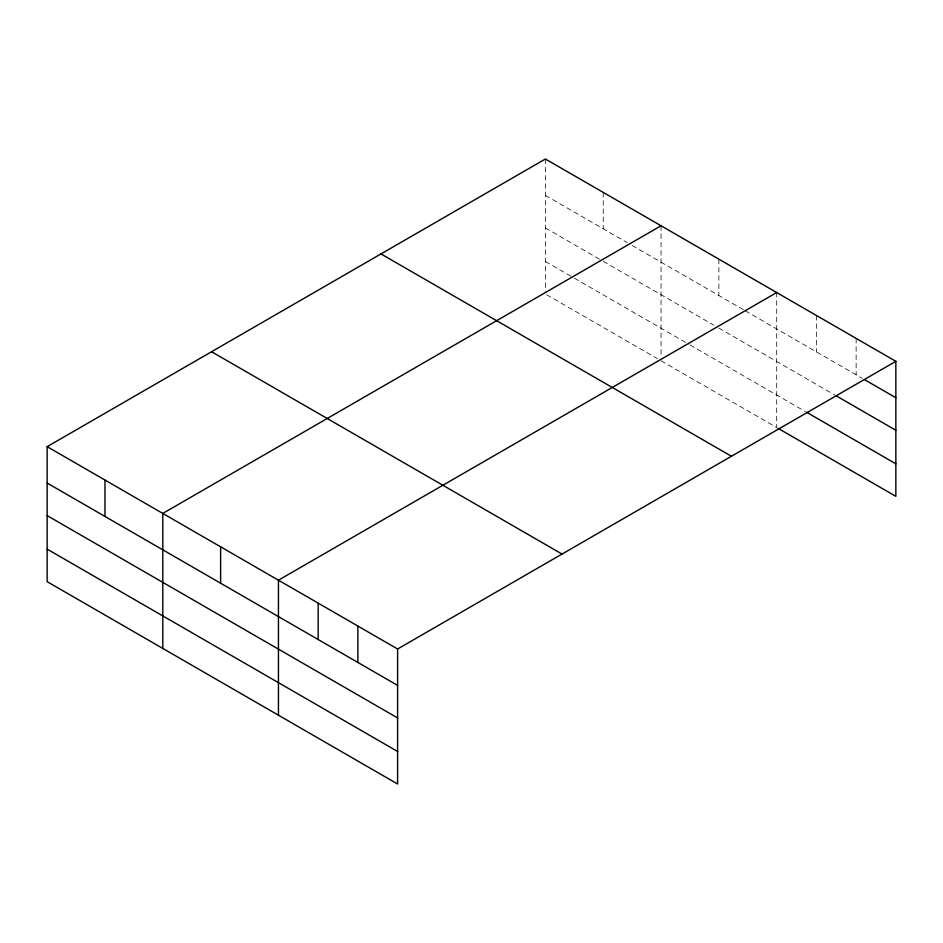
<?xml version="1.0" encoding="UTF-8"?>
<svg xmlns="http://www.w3.org/2000/svg" width="943" height="943" viewBox="0 0 943 943"><rect width="100%" height="100%" fill="white"/><g stroke="black" fill="none" stroke-linecap="round" stroke-linejoin="round"><path stroke-width="0.71" stroke-dasharray="4.71 3.54" d="M545.396 195.401L627.107 242.575M632.14 245.475L744.015 310.07M745.276 310.789L862.338 378.379M545.396 227.935L599.453 259.148M603.225 261.329L713.839 325.194M718.872 328.093L835.038 395.152M545.396 261.47L573.061 277.431M574.311 278.161L688.708 344.207M689.958 344.926L805.239 411.49M546.657 294.735L657.283 358.599M661.055 360.78L776.702 427.544L776.702 292.542M856.138 338.396L856.138 374.795M816.414 315.469L816.414 351.869M718.872 259.148L718.872 295.548M661.055 225.766L661.055 356.537M603.225 192.384L603.225 228.784M545.396 159.002L545.396 291.175"/><path stroke-width="1.41" d="M47.15 446.664L397.604 648.996L397.604 783.998L47.15 581.666L47.15 446.664L545.396 159.002L895.85 361.334L895.85 496.336L777.94 428.263M661.055 225.766L162.797 513.428L162.797 648.442M776.702 292.542L278.444 580.204L278.444 715.207M397.604 648.996L895.85 361.334M864.825 379.817L895.85 397.722M836.276 395.871L895.85 430.267M806.489 412.197L895.85 463.803M380.984 253.926L731.426 456.259M211.574 351.727L562.016 554.06M47.15 483.064L397.604 685.384M47.15 515.597L397.604 717.929M47.15 549.132L397.604 751.465M357.88 626.058L357.88 662.457M318.168 603.131L318.168 639.531M220.627 546.81L220.627 583.21M104.979 480.046L104.979 516.446"/></g></svg>
